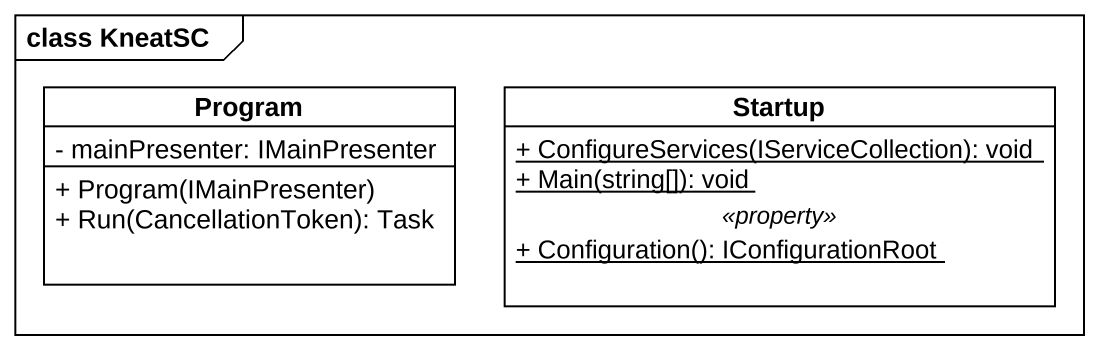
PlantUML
@startuml
mainframe class KneatSC
hide circle
hide empty members
skinparam classAttributeIconSize 0
class Program {
  - mainPresenter: IMainPresenter
  + Program(IMainPresenter)
  + Run(CancellationToken): Task
}
class Startup {
  {static} + ConfigureServices(IServiceCollection): void
  {static} + Main(string[]): void
  .. <<property>> ..
  {static} + Configuration(): IConfigurationRoot
}
@enduml
